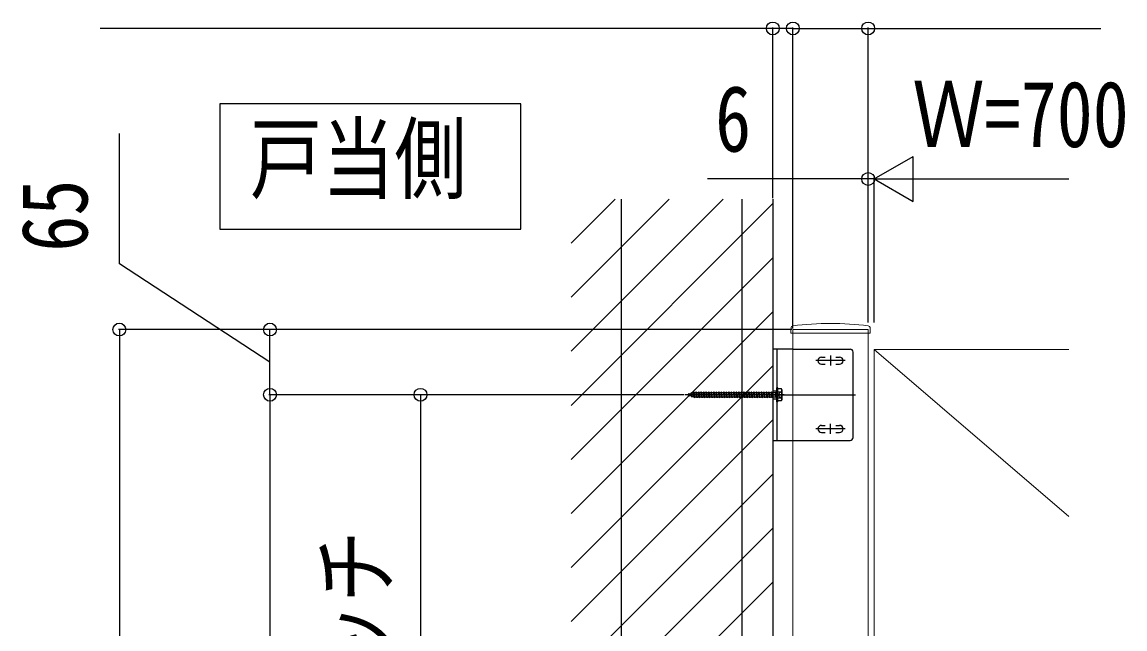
# Model space of a CAD drawing. Units: millimetres, scale not verified. Extents: x -6308 to 6308, y -4455 to 4455.
# Drawn here: x -59 to 1039, y 1533 to 2138 of the extents above; entities that cross this region are included whole.
import ezdxf
from ezdxf.enums import TextEntityAlignment as Align

# ---------------------------------------------------------------- set-up
doc = ezdxf.new("R2010")
doc.units = ezdxf.units.MM
doc.header["$LTSCALE"] = 20
for name, color, linetype in [('0-2_USER1', 3, 'Continuous'), ('0-4_YKK_13', 4, 'Continuous'), ('0-6_YKK_D', 6, 'Continuous'), ('0-8_YSS_K', 3, 'Continuous')]:
    doc.layers.add(name, color=color, linetype=linetype)
doc.layers.add('0-5_YKK_A1', color=4, linetype='Continuous', lineweight=18)
doc.styles.add('ＭＳ ゴシック', font='')
doc.styles.get('ＭＳ ゴシック').set_extended_font_data('MS Gothic')

msp = doc.modelspace()

# ---------------------------------------------------------------- linework, layer by layer
at = {"layer": '0-2_USER1'}
msp.add_lwpolyline([(137.53, 2056.5), (137.53, 1931.5), (437.53, 1931.5), (437.53, 2056.5)], close=True, dxfattribs=at)
at = {"layer": '0-4_YKK_13'}
for p, q in [((708.53, 1812), (688.53, 1812)), ((688.53, 1812), (688.53, 1721)), ((692.53, 1812), (692.53, 1721)), ((708.53, 1812), (765.53, 1812)), ((737.03, 1804), (740.85, 1804)), ((746.03, 1805.5), (746.03, 1795.5)), ((751.21, 1804), (755.03, 1804)), ((768.53, 1724), (768.53, 1809)), ((760.53, 1800.5), (731.53, 1800.5)), ((737.03, 1797), (740.85, 1797)), ((751.21, 1797), (755.03, 1797)), ((610.53, 1763.5), (609.78, 1769.5)), ((613.03, 1763.5), (612.28, 1769.5)), ((615.53, 1763.5), (614.78, 1769.5)), ((618.03, 1763.5), (617.28, 1769.5)), ((620.53, 1763.5), (619.78, 1769.5)), ((623.03, 1763.5), (622.28, 1769.5)), ((625.53, 1763.5), (624.78, 1769.5)), ((628.03, 1763.5), (627.28, 1769.5)), ((630.53, 1763.5), (629.78, 1769.5)), ((633.03, 1763.5), (632.28, 1769.5)), ((635.53, 1763.5), (634.78, 1769.5)), ((638.03, 1763.5), (637.28, 1769.5)), ((640.53, 1763.5), (639.78, 1769.5)), ((643.03, 1763.5), (642.28, 1769.5)), ((645.53, 1763.5), (644.78, 1769.5)), ((648.03, 1763.5), (647.28, 1769.5)), ((649.78, 1769.5), (649.28, 1768.75)), ((650.03, 1768.75), (649.78, 1769.5)), ((650.53, 1763.5), (649.78, 1769.5)), ((653.03, 1763.5), (652.28, 1769.5)), ((655.53, 1763.5), (654.78, 1769.5)), ((658.03, 1763.5), (657.28, 1769.5)), ((660.53, 1763.5), (659.78, 1769.5)), ((663.03, 1763.5), (662.28, 1769.5)), ((665.53, 1763.5), (664.78, 1769.5)), ((668.03, 1763.5), (667.28, 1769.5)), ((670.53, 1763.5), (669.78, 1769.5)), ((673.03, 1763.5), (672.28, 1769.5)), ((675.53, 1763.5), (674.78, 1769.5)), ((677.28, 1769.5), (676.78, 1768.75)), ((677.53, 1768.75), (677.28, 1769.5)), ((678.03, 1763.5), (677.28, 1769.5)), ((678.03, 1763.5), (677.28, 1769.5)), ((680.53, 1763.5), (679.78, 1769.5)), ((683.03, 1763.5), (682.28, 1769.5)), ((684.78, 1769.5), (684.28, 1768.75)), ((685.03, 1768.75), (684.78, 1769.5)), ((685.53, 1763.5), (684.78, 1769.5)), ((688.03, 1763.5), (687.28, 1769.5)), ((688.53, 1770.5), (692.53, 1770.5)), ((691.53, 1763.9), (691.53, 1769.1)), ((692.03, 1769.1), (691.53, 1769.1)), ((692.03, 1769.1), (692.03, 1763.9)), ((692.53, 1759.5), (692.53, 1773.5)), ((693.53, 1773.5), (692.53, 1773.5)), ((693.53, 1759.5), (693.53, 1773.5)), ((697.1, 1772.25), (693.53, 1772.25)), ((693.53, 1760.75), (693.53, 1772.25)), ((693.53, 1769.39), (697.08, 1769.39)), ((697.53, 1769.55), (695.17, 1768.4)), ((697.53, 1771.5), (697.1, 1772.25)), ((697.53, 1771.5), (697.53, 1761.5)), ((699.71, 1766.5), (601.31, 1766.5)), ((603.53, 1766.5), (604.69, 1766.9)), ((604.88, 1766.03), (603.53, 1766.5)), ((604.99, 1767.8), (604.69, 1766.9)), ((604.88, 1766.03), (604.69, 1766.9)), ((605.33, 1765.09), (604.88, 1766.03)), ((604.99, 1767.8), (605.39, 1767.14)), ((605.33, 1765.09), (604.99, 1767.8)), ((605.33, 1765.09), (605.7, 1765.75)), ((605.39, 1767.14), (607.01, 1767.7)), ((605.7, 1765.75), (605.39, 1767.14)), ((607.59, 1765.1), (605.7, 1765.75)), ((607.39, 1768.62), (607.01, 1767.7)), ((607.59, 1765.1), (607.01, 1767.7)), ((607.39, 1768.62), (607.71, 1767.94)), ((607.94, 1764.19), (607.39, 1768.62)), ((607.94, 1764.19), (607.59, 1765.1)), ((607.71, 1767.94), (609.34, 1768.5)), ((608.4, 1764.82), (607.71, 1767.94)), ((607.94, 1764.19), (608.4, 1764.82)), ((610.06, 1764.25), (608.4, 1764.82)), ((610.28, 1764.25), (609.28, 1768.75)), ((610.03, 1768.74), (610.06, 1768.75)), ((610.06, 1768.75), (611.78, 1768.75)), ((610.28, 1764.25), (610.06, 1764.25)), ((612.78, 1764.25), (611.03, 1764.25)), ((612.78, 1764.25), (611.78, 1768.75)), ((612.53, 1768.75), (614.28, 1768.75)), ((615.28, 1764.25), (613.53, 1764.25)), ((615.28, 1764.25), (614.28, 1768.75)), ((615.03, 1768.75), (616.78, 1768.75)), ((617.78, 1764.25), (616.03, 1764.25)), ((617.78, 1764.25), (616.78, 1768.75)), ((617.53, 1768.75), (619.28, 1768.75)), ((620.28, 1764.25), (618.53, 1764.25)), ((620.28, 1764.25), (619.28, 1768.75)), ((620.03, 1768.75), (621.78, 1768.75)), ((622.78, 1764.25), (621.03, 1764.25)), ((622.78, 1764.25), (621.78, 1768.75)), ((622.53, 1768.75), (624.28, 1768.75)), ((625.28, 1764.25), (623.53, 1764.25)), ((625.28, 1764.25), (624.28, 1768.75)), ((625.03, 1768.75), (626.78, 1768.75)), ((627.78, 1764.25), (626.03, 1764.25)), ((627.78, 1764.25), (626.78, 1768.75)), ((627.53, 1768.75), (629.28, 1768.75)), ((630.28, 1764.25), (628.53, 1764.25)), ((630.28, 1764.25), (629.28, 1768.75)), ((630.03, 1768.75), (631.78, 1768.75)), ((632.78, 1764.25), (631.03, 1764.25)), ((632.78, 1764.25), (631.78, 1768.75)), ((632.53, 1768.75), (634.28, 1768.75)), ((635.28, 1764.25), (633.53, 1764.25)), ((635.28, 1764.25), (634.28, 1768.75)), ((635.03, 1768.75), (636.78, 1768.75)), ((637.78, 1764.25), (636.03, 1764.25)), ((637.78, 1764.25), (636.78, 1768.75)), ((637.53, 1768.75), (639.28, 1768.75)), ((640.28, 1764.25), (638.53, 1764.25)), ((640.28, 1764.25), (639.28, 1768.75)), ((640.03, 1768.75), (641.78, 1768.75)), ((642.78, 1764.25), (641.03, 1764.25)), ((642.78, 1764.25), (641.78, 1768.75)), ((642.53, 1768.75), (644.28, 1768.75)), ((645.28, 1764.25), (643.53, 1764.25)), ((645.28, 1764.25), (644.28, 1768.75)), ((645.03, 1768.75), (646.78, 1768.75)), ((647.78, 1764.25), (646.03, 1764.25)), ((647.78, 1764.25), (646.78, 1768.75)), ((647.53, 1768.75), (649.28, 1768.75)), ((650.28, 1764.25), (648.53, 1764.25)), ((650.28, 1764.25), (649.28, 1768.75)), ((651.03, 1764.25), (650.03, 1768.75)), ((650.03, 1768.75), (651.78, 1768.75)), ((650.53, 1763.5), (650.28, 1764.25)), ((651.03, 1764.25), (650.53, 1763.5)), ((652.78, 1764.25), (651.03, 1764.25)), ((652.78, 1764.25), (651.78, 1768.75)), ((652.53, 1768.75), (654.28, 1768.75)), ((655.28, 1764.25), (653.53, 1764.25)), ((655.28, 1764.25), (654.28, 1768.75)), ((655.03, 1768.75), (656.78, 1768.75)), ((657.78, 1764.25), (656.03, 1764.25)), ((657.78, 1764.25), (656.78, 1768.75)), ((657.53, 1768.75), (659.28, 1768.75)), ((660.28, 1764.25), (658.53, 1764.25)), ((660.28, 1764.25), (659.28, 1768.75)), ((660.03, 1768.75), (661.78, 1768.75)), ((662.78, 1764.25), (661.03, 1764.25)), ((662.78, 1764.25), (661.78, 1768.75)), ((662.53, 1768.75), (664.28, 1768.75)), ((665.28, 1764.25), (663.53, 1764.25)), ((665.28, 1764.25), (664.28, 1768.75)), ((665.03, 1768.75), (666.78, 1768.75)), ((667.78, 1764.25), (666.03, 1764.25)), ((667.78, 1764.25), (666.78, 1768.75)), ((667.53, 1768.75), (669.28, 1768.75)), ((670.28, 1764.25), (668.53, 1764.25)), ((670.28, 1764.25), (669.28, 1768.75)), ((670.03, 1768.75), (671.78, 1768.75)), ((672.78, 1764.25), (671.03, 1764.25)), ((672.78, 1764.25), (671.78, 1768.75)), ((672.53, 1768.75), (674.28, 1768.75)), ((675.28, 1764.25), (673.53, 1764.25)), ((675.28, 1764.25), (674.28, 1768.75)), ((675.03, 1768.75), (676.78, 1768.75)), ((677.78, 1764.25), (676.03, 1764.25)), ((677.78, 1764.25), (676.78, 1768.75)), ((677.78, 1764.25), (676.78, 1768.75)), ((678.53, 1764.25), (677.53, 1768.75)), ((677.53, 1768.75), (679.28, 1768.75)), ((678.03, 1763.5), (677.78, 1764.25)), ((678.53, 1764.25), (678.03, 1763.5)), ((680.28, 1764.25), (678.53, 1764.25)), ((680.28, 1764.25), (679.28, 1768.75)), ((680.03, 1768.75), (681.78, 1768.75)), ((682.78, 1764.25), (681.03, 1764.25)), ((682.78, 1764.25), (681.78, 1768.75)), ((682.53, 1768.75), (684.28, 1768.75)), ((685.28, 1764.25), (683.53, 1764.25)), ((685.28, 1764.25), (684.28, 1768.75)), ((686.03, 1764.25), (685.03, 1768.75)), ((685.03, 1768.75), (686.78, 1768.75)), ((685.53, 1763.5), (685.28, 1764.25)), ((686.03, 1764.25), (685.53, 1763.5)), ((686.03, 1766.5), (771.03, 1766.5)), ((687.78, 1764.25), (686.03, 1764.25)), ((687.78, 1764.25), (686.78, 1768.75)), ((687.53, 1768.75), (691.53, 1768.75)), ((691.53, 1764.25), (688.53, 1764.25)), ((688.53, 1762.5), (692.53, 1762.5)), ((692.03, 1763.9), (691.53, 1763.9)), ((693.53, 1768.75), (692.03, 1768.75)), ((693.53, 1764.25), (692.03, 1764.25)), ((693.53, 1759.5), (692.53, 1759.5)), ((693.53, 1763.61), (697.08, 1763.61)), ((693.53, 1760.75), (697.1, 1760.75)), ((695.17, 1768.4), (694.16, 1766.5)), ((697.53, 1761.5), (697.1, 1760.75)), ((746.03, 1727.5), (746.03, 1737.5)), ((760.53, 1732.5), (731.53, 1732.5)), ((737.03, 1736), (740.85, 1736)), ((737.03, 1729), (740.85, 1729)), ((751.21, 1736), (755.03, 1736)), ((751.21, 1729), (755.03, 1729)), ((688.53, 1721), (708.53, 1721)), ((708.53, 1721), (765.53, 1721))]:
    msp.add_line(p, q, dxfattribs=at)
for points in [[(611.03, 1764.25), (610.03, 1768.75), (609.78, 1769.5), (609.28, 1768.75)], [(613.53, 1764.25), (612.53, 1768.75), (612.28, 1769.5), (611.78, 1768.75)], [(616.03, 1764.25), (615.03, 1768.75), (614.78, 1769.5), (614.28, 1768.75)], [(618.53, 1764.25), (617.53, 1768.75), (617.28, 1769.5), (616.78, 1768.75)], [(621.03, 1764.25), (620.03, 1768.75), (619.78, 1769.5), (619.28, 1768.75)], [(623.53, 1764.25), (622.53, 1768.75), (622.28, 1769.5), (621.78, 1768.75)], [(626.03, 1764.25), (625.03, 1768.75), (624.78, 1769.5), (624.28, 1768.75)], [(628.53, 1764.25), (627.53, 1768.75), (627.28, 1769.5), (626.78, 1768.75)], [(631.03, 1764.25), (630.03, 1768.75), (629.78, 1769.5), (629.28, 1768.75)], [(633.53, 1764.25), (632.53, 1768.75), (632.28, 1769.5), (631.78, 1768.75)], [(636.03, 1764.25), (635.03, 1768.75), (634.78, 1769.5), (634.28, 1768.75)], [(638.53, 1764.25), (637.53, 1768.75), (637.28, 1769.5), (636.78, 1768.75)], [(641.03, 1764.25), (640.03, 1768.75), (639.78, 1769.5), (639.28, 1768.75)], [(643.53, 1764.25), (642.53, 1768.75), (642.28, 1769.5), (641.78, 1768.75)], [(646.03, 1764.25), (645.03, 1768.75), (644.78, 1769.5), (644.28, 1768.75)], [(648.53, 1764.25), (647.53, 1768.75), (647.28, 1769.5), (646.78, 1768.75)], [(653.53, 1764.25), (652.53, 1768.75), (652.28, 1769.5), (651.78, 1768.75)], [(656.03, 1764.25), (655.03, 1768.75), (654.78, 1769.5), (654.28, 1768.75)], [(658.53, 1764.25), (657.53, 1768.75), (657.28, 1769.5), (656.78, 1768.75)], [(661.03, 1764.25), (660.03, 1768.75), (659.78, 1769.5), (659.28, 1768.75)], [(663.53, 1764.25), (662.53, 1768.75), (662.28, 1769.5), (661.78, 1768.75)], [(666.03, 1764.25), (665.03, 1768.75), (664.78, 1769.5), (664.28, 1768.75)], [(668.53, 1764.25), (667.53, 1768.75), (667.28, 1769.5), (666.78, 1768.75)], [(671.03, 1764.25), (670.03, 1768.75), (669.78, 1769.5), (669.28, 1768.75)], [(673.53, 1764.25), (672.53, 1768.75), (672.28, 1769.5), (671.78, 1768.75)], [(676.03, 1764.25), (675.03, 1768.75), (674.78, 1769.5), (674.28, 1768.75)], [(678.53, 1764.25), (677.53, 1768.75), (677.28, 1769.5), (676.78, 1768.75)], [(681.03, 1764.25), (680.03, 1768.75), (679.78, 1769.5), (679.28, 1768.75)], [(683.53, 1764.25), (682.53, 1768.75), (682.28, 1769.5), (681.78, 1768.75)], [(688.53, 1764.25), (687.53, 1768.75), (687.28, 1769.5), (686.78, 1768.75)], [(611.03, 1764.25), (610.53, 1763.5), (610.28, 1764.25)], [(613.53, 1764.25), (613.03, 1763.5), (612.78, 1764.25)], [(616.03, 1764.25), (615.53, 1763.5), (615.28, 1764.25)], [(618.53, 1764.25), (618.03, 1763.5), (617.78, 1764.25)], [(621.03, 1764.25), (620.53, 1763.5), (620.28, 1764.25)], [(623.53, 1764.25), (623.03, 1763.5), (622.78, 1764.25)], [(626.03, 1764.25), (625.53, 1763.5), (625.28, 1764.25)], [(628.53, 1764.25), (628.03, 1763.5), (627.78, 1764.25)], [(631.03, 1764.25), (630.53, 1763.5), (630.28, 1764.25)], [(633.53, 1764.25), (633.03, 1763.5), (632.78, 1764.25)], [(636.03, 1764.25), (635.53, 1763.5), (635.28, 1764.25)], [(638.53, 1764.25), (638.03, 1763.5), (637.78, 1764.25)], [(641.03, 1764.25), (640.53, 1763.5), (640.28, 1764.25)], [(643.53, 1764.25), (643.03, 1763.5), (642.78, 1764.25)], [(646.03, 1764.25), (645.53, 1763.5), (645.28, 1764.25)], [(648.53, 1764.25), (648.03, 1763.5), (647.78, 1764.25)], [(653.53, 1764.25), (653.03, 1763.5), (652.78, 1764.25)], [(656.03, 1764.25), (655.53, 1763.5), (655.28, 1764.25)], [(658.53, 1764.25), (658.03, 1763.5), (657.78, 1764.25)], [(661.03, 1764.25), (660.53, 1763.5), (660.28, 1764.25)], [(663.53, 1764.25), (663.03, 1763.5), (662.78, 1764.25)], [(666.03, 1764.25), (665.53, 1763.5), (665.28, 1764.25)], [(668.53, 1764.25), (668.03, 1763.5), (667.78, 1764.25)], [(671.03, 1764.25), (670.53, 1763.5), (670.28, 1764.25)], [(673.53, 1764.25), (673.03, 1763.5), (672.78, 1764.25)], [(676.03, 1764.25), (675.53, 1763.5), (675.28, 1764.25)], [(678.53, 1764.25), (678.03, 1763.5), (677.78, 1764.25)], [(681.03, 1764.25), (680.53, 1763.5), (680.28, 1764.25)], [(683.53, 1764.25), (683.03, 1763.5), (682.78, 1764.25)], [(688.53, 1764.25), (688.03, 1763.5), (687.78, 1764.25)], [(697.53, 1763.45), (695.17, 1764.6), (694.16, 1766.5)]]:
    msp.add_lwpolyline(points, dxfattribs=at)
for centre, radius, start, end in [((737.03, 1800.5), 3.5, 90, 270), ((755.03, 1800.5), 3.5, 270, 90), ((765.53, 1809), 3, 0, 90), ((694.97, 1770.83), 2.56, 325.61575, 33.74822), ((687.98, 1766.5), 9.55, 342.41205, 17.58795), ((694.97, 1762.17), 2.56, 326.25178, 34.38425), ((737.03, 1732.5), 3.5, 90, 270), ((755.03, 1732.5), 3.5, 270, 90), ((765.53, 1724), 3, 270, 0)]:
    msp.add_arc(centre, radius, start, end, dxfattribs=at)
at = {"layer": '0-5_YKK_A1'}
for p, q in [((706.69, 1833.4), (706.43, 1828.53)), ((706.93, 1828), (785.13, 1828)), ((708.53, 1831.5), (708.53, 1828)), ((708.53, 547.09), (708.53, 1828)), ((783.53, 547), (783.53, 1828)), ((785.37, 1833.4), (785.63, 1828.53)), ((789.53, 1811.5), (983.53, 1645.21))]:
    msp.add_line(p, q, dxfattribs=at)
for points in [[(708.53, 1831.5), (783.53, 1831.5), (783.53, 1828)], [(983.53, 1811.5), (789.53, 1811.5), (789.53, 611.5), (983.53, 611.5)]]:
    msp.add_lwpolyline(points, dxfattribs=at)
for centre, radius, start, end in [((708.68, 1833.3), 2, 96.74435, 177), ((746.03, 1517.5), 320, 83.25565, 96.74435), ((783.38, 1833.3), 2, 3, 83.25565), ((706.93, 1828.5), 0.5, 177, 270), ((785.13, 1828.5), 0.5, 270, 3)]:
    msp.add_arc(centre, radius, start, end, dxfattribs=at)
at = {"layer": '0-6_YKK_D'}
for p, q in [((688.53, 1962.5), (688.53, 2132.5)), ((708.53, 1832.5), (708.53, 2132.5)), ((708.53, 1838.62), (708.53, 2132.5)), ((783.53, 1838.62), (783.53, 2132.5)), ((688.53, 2131.5), (18.33, 2131.5)), ((708.53, 2131.5), (688.53, 2131.5)), ((708.53, 2131.5), (734.03, 2131.5)), ((789.53, 1981.5), (828.5, 2004)), ((828.5, 1959), (828.5, 2004)), ((783.53, 1981.5), (623.53, 1981.5)), ((783.53, 1838.62), (783.53, 1982.5)), ((789.53, 1981.5), (783.53, 1981.5)), ((789.53, 1838.62), (789.53, 1982.5)), ((789.53, 1838.62), (789.53, 1982.5)), ((789.53, 1981.5), (815.03, 1981.5)), ((789.53, 1981.5), (828.5, 1959)), ((789.53, 1981.5), (867.47, 1981.5)), ((834.53, 1981.5), (983.53, 1981.5)), ((707.53, 1831.5), (36.53, 1831.5)), ((37.53, 1831.5), (37.53, 531.5)), ((707.53, 1831.5), (186.53, 1831.5)), ((187.53, 1766.5), (187.53, 1831.5)), ((600.31, 1766.5), (186.53, 1766.5)), ((600.31, 1766.5), (186.53, 1766.5)), ((187.53, 1766.5), (187.53, 531.5)), ((600.31, 1766.5), (336.53, 1766.5)), ((337.53, 1766.5), (337.53, 1016.5))]:
    msp.add_line(p, q, dxfattribs=at)
for points in [[(708.53, 2131.5), (783.53, 2131.5), (1015.43, 2131.5)], [(187.53, 1799), (37.53, 1897.08), (37.53, 2026.68)]]:
    msp.add_lwpolyline(points, dxfattribs=at)
for centre in [(688.53, 2131.5), (708.53, 2131.5), (708.53, 2131.5), (783.53, 2131.5), (783.53, 1981.5), (37.53, 1831.5), (187.53, 1831.5), (187.53, 1766.5), (187.53, 1766.5), (337.53, 1766.5)]:
    msp.add_circle(centre, 6.38, dxfattribs=at)
at = {"layer": '0-8_YSS_K'}
for p, q in [((487.53, 1917.6), (531.43, 1961.5)), ((487.53, 1863.72), (585.31, 1961.5)), ((487.53, 1809.84), (639.19, 1961.5)), ((487.53, 1755.96), (688.53, 1956.96)), ((537.53, 1961.5), (537.53, 1071.5)), ((657.53, 1961.5), (657.53, 1071.5)), ((688.53, 1961.5), (688.53, 950.86)), ((487.53, 1702.08), (688.53, 1903.08)), ((487.53, 1648.19), (688.53, 1849.19)), ((487.53, 1594.31), (688.53, 1795.31)), ((487.53, 1540.43), (688.53, 1741.43)), ((487.53, 1486.55), (688.53, 1687.55)), ((487.53, 1432.67), (688.53, 1633.67)), ((487.53, 1378.79), (688.53, 1579.79))]:
    msp.add_line(p, q, dxfattribs=at)

# ---------------------------------------------------------------- texts
at = {"layer": '0-2_USER1', "style": 'ＭＳ ゴシック', "width": 0.8}
msp.add_text('戸当側', height=65.98, dxfattribs=at).set_placement((167.53, 1949), align=Align.BOTTOM_LEFT)
at = {"layer": '0-6_YKK_D', "style": 'ＭＳ ゴシック', "width": 0.8}
for s, p in [('Ｗ=700', (827.53, 1993.5)), ('6', (631.03, 1989))]:
    msp.add_text(s, height=65.98, dxfattribs=at).set_placement(p, align=Align.BOTTOM_LEFT)
for s, p in [('65', (25.53, 1909.08)), ('ブラケットピッチ', (325.53, 1055.5))]:
    msp.add_text(s, height=65.98, rotation=90, dxfattribs=at).set_placement(p, align=Align.BOTTOM_LEFT)

doc.saveas('drawing.dxf')
